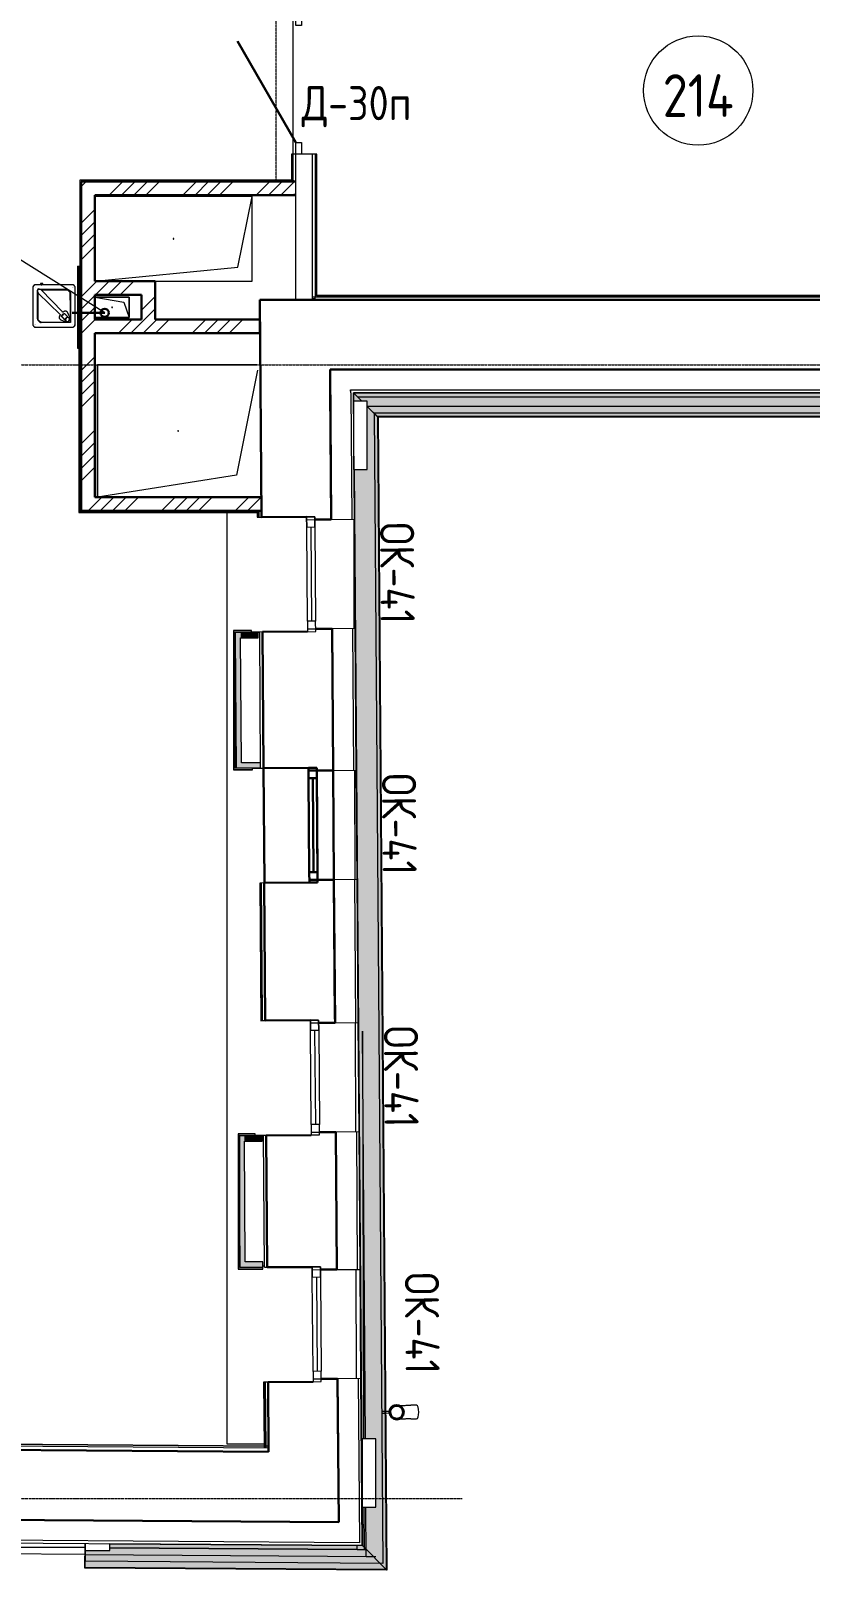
# Model space of a CAD drawing. Header units: millimetres. Extents: x -10178924 to 11692288, y -947381 to 58396.
# Drawn here: x 47053 to 52760, y -177122 to -165853 of the extents above; entities that cross this region are included whole.
import ezdxf
from ezdxf import colors
from ezdxf.entities.mleader import LeaderData, LeaderLine
from ezdxf.math import Vec2, Vec3

# ---------------------------------------------------------------- set-up
doc = ezdxf.new("R2010")
doc.units = ezdxf.units.MM
doc.linetypes.add('ADSK_Линия сетки', pattern=[25, 20, -2.5, 0, -2.5])
for name, color, linetype, lineweight in [('!К1', 32, 'Continuous', 30), ('_ Окна', 7, 'Continuous', 9), ('Аннотация', 7, 'Continuous', 18), ('Выноски ВК', 7, 'Continuous', 0), ('Двери', 7, 'Continuous', 9), ('Марки дверей', 7, 'Continuous', 20), ('Марки окон', 7, 'Continuous', 20), ('Обобщенные модели', 7, 'Continuous', 18), ('Ограждение', 7, 'Continuous', 9), ('Окна', 7, 'Continuous', 9), ('Оси', 253, 'Continuous', 9), ('Перекрытие', 7, 'Continuous', 18), ('Сантехника', 7, 'Continuous', 18), ('Стены внутренние', 7, 'Continuous', 18), ('Стены наружные', 7, 'Continuous', 18), ('Стены несущие', 7, 'Continuous', 30), ('Стены отделка', 7, 'Continuous', 30), ('Стены перегородки', 7, 'Continuous', 30), ('Стены штриховка', 7, 'Continuous', 9), ('ШТРИХОВКА', 252, 'Continuous', 15)]:
    doc.layers.add(name, color=color, linetype=linetype, lineweight=lineweight)
doc.layers.add('Линии', color=7, linetype='Continuous', lineweight=9, true_color=0x00a600)
doc.styles.add('GOST Common', font='GOST_Common.ttf', dxfattribs={"width": 0.9, "height": 350})
doc.styles.add('GOST Common_2', font='GOST_Common.ttf', dxfattribs={"width": 0.9, "height": 250})
doc.styles.add('PDF ISOCPEUR', font='isocpeur.ttf')
pattern_1 = [(45, (0, -123085.82), (-269.4077, 269.4077), []), (45, (89.8, -123085.82), (-269.4077, 269.4077), []), (45, (179.6, -123085.82), (-269.4077, 269.4077), []), (45, (269.4, -123085.82), (-269.4077, 269.4077), [])]

# ---------------------------------------------------------------- blocks, each defined once
blk = doc.blocks.new('АС_Дверь_Однопольная_Алюминиевая - 1030х2200 алюм Д31п-3645205-План 2-го этажа')
at = {"layer": 'Двери'}
for p, q in [((-390, -20), (-303, -20)), ((-390, -60), (-390, -20)), ((-303, -60), (-390, -60)), ((-303, -20), (-303, -60)), ((553, -20), (640, -20)), ((553, -60), (553, -20)), ((640, -60), (553, -60)), ((640, -20), (640, -60))]:
    blk.add_line(p, q, dxfattribs=at)
at = {"layer": 'Двери', "lineweight": 30}
blk.add_line((553, -60), (-188, -488), dxfattribs=at)
blk = doc.blocks.new('GM_Отверстие прямоугольное _в плите_ - Отверстие-7250459-План 2-го этажа')
at = {"layer": 'Обобщенные модели'}
for p, q in [((-428, 323), (590, 485)), ((590, 485), (590, -485)), ((590, -485), (590, 485)), ((-582, -444), (-428, 323)), ((590, -485), (-581, -485)), ((-581, -485), (590, -485))]:
    blk.add_line(p, q, dxfattribs=at)
for start, end in [(360, 180), (180, 360), (60, 165), (300, 360), (195, 270)]:
    blk.add_arc((0, 0), 2.5, start, end, dxfattribs=at)
blk = doc.blocks.new('окна_rehau_однопольное_фрамуга_сверху - 800х2240 _нов_ ОК-41-6199350-План 2-го этажа')
at = {"layer": '_ Окна', "lineweight": 18}
for p, q in [((-420, 75), (-420, 135)), ((-420, 135), (-344, 135)), ((-344, 135), (-344, 75)), ((344, 135), (344, 75)), ((420, 135), (344, 135)), ((420, 75), (420, 135)), ((-344, 75), (-420, 75)), ((344, 75), (420, 75))]:
    blk.add_line(p, q, dxfattribs=at)
at = {"layer": '_ Окна'}
for p, q in [((-400, 75), (-400, 135)), ((400, 75), (400, 135)), ((-344, 105), (344, 105))]:
    blk.add_line(p, q, dxfattribs=at)
at = {"layer": 'Окна'}
for p, q in [((-420, 135), (-420, 75)), ((-344, 135), (-420, 135)), ((-344, 135), (344, 135)), ((420, 135), (344, 135)), ((420, 75), (420, 135)), ((-420, 75), (-344, 75)), ((344, 75), (-344, 75)), ((344, 75), (420, 75))]:
    blk.add_line(p, q, dxfattribs=at)
blk = doc.blocks.new('Водосток - Тип 1 _карниз больше 490мм_-5165756-План 2-го этажа')
at = {"layer": 'Обобщенные модели'}
for p, q in [((75, 306), (75, 264)), ((175, 264), (175, 306)), ((120, 109), (120, 80)), ((120, 76), (120, 74)), ((120, 74), (120, 50)), ((130, 80), (130, 109)), ((130, 74), (130, 76)), ((130, 50), (130, 74))]:
    blk.add_line(p, q, dxfattribs=at)
at = {"layer": 'Обобщенные модели', "flags": 128}
for points in [[(75, 173), (75, 174), (75, 177), (75, 180), (75, 183), (75, 186), (75, 190), (75, 193), (75, 197), (75, 201), (75, 205), (75, 210), (75, 214), (75, 219), (75, 224), (75, 229), (75, 234), (75, 239), (75, 245), (75, 250), (75, 256), (75, 261), (75, 264)], [(175, 264), (175, 258), (175, 252), (175, 247), (175, 242), (175, 236), (175, 231), (175, 226), (175, 221), (175, 216), (175, 212), (175, 207), (175, 203), (175, 199), (175, 195), (175, 191), (175, 188), (175, 184), (175, 181), (175, 178), (175, 175), (175, 173)]]:
    blk.add_lwpolyline(points, dxfattribs=at)
at = {"layer": 'Обобщенные модели'}
for start, end in [(90, 270), (270, 90)]:
    blk.add_arc((125, 160), 52, start, end, dxfattribs=at)
at = {"layer": 'Обобщенные модели', "lineweight": 40}
for start, end in [(90, 270), (270, 90)]:
    blk.add_arc((125, 160), 50, start, end, dxfattribs=at)
at = {"layer": 'Обобщенные модели'}
for start_param, end_param in [(4.712389, 6.283185), (3.141593, 4.712389)]:
    blk.add_ellipse((125, 306), major_axis=(-50, 0), ratio=0.309017, start_param=start_param, end_param=end_param, dxfattribs=at)
blk = doc.blocks.new('Ограждение - Ограждение-4657813-План 2-го этажа')
at = {"layer": 'Ограждение', "true_color": 0x373f43, "transparency": 33554432}
for points in [[(49416, 8028), (49417, 8028), (49416, 8089)], [(55961, 7910), (55780, 8088), (55552, 8088), (55552, 7989), (55052, 7989), (55052, 8088), (49417, 8088), (49478, 8028), (49516, 8028), (49516, 7990), (49596, 7910), (55931, 7910)], [(49661, -529), (49596, 7910), (49592, 7914), (49657, -525), (49661, -529)], [(55931, 7910), (55961, 7910), (55956, 7914), (49592, 7914), (49597, 7910), (55685, 7910)], [(49661, -529), (49480, -349), (47631, -337), (47631, -385), (47451, -384), (47451, -515), (49649, -529)], [(49481, -349), (49480, -348), (47631, -336), (47631, -337), (49480, -349)], [(49661, -529), (49655, -525), (47449, -511), (47449, -515), (49661, -529)]]:
    blk.add_hatch(color=149, dxfattribs=at).paths.add_polyline_path(points)
h = blk.add_hatch(color=149, dxfattribs=at)
h.paths.add_polyline_path([(49661, -529), (49596, 7910), (49516, 7990), (49516, 7528), (49421, 7528), (49481, -349), (49649, -518)])
h.paths.add_polyline_path([(49480, -68), (49481, 432), (49580, 432), (49580, -68), (49481, -68)])
h.paths.add_polyline_path([(49417, 8028), (49478, 8028), (49417, 8088)])
at = {"layer": 'Ограждение'}
for p, q in [((49416, 8028), (49416, 8089)), ((49417, 8088), (49416, 8089)), ((49417, 8088), (49478, 8028)), ((49478, 8028), (49417, 8088)), ((49417, 8088), (49417, 8028)), ((49417, 8088), (49417, 8028)), ((55052, 8088), (49417, 8088)), ((55052, 8088), (49417, 8088)), ((49516, 7990), (49595, 7911)), ((49596, 7910), (49516, 7990)), ((49595, 7911), (49591, 7915)), ((49591, 7915), (49655, -524)), ((49591, 7915), (49592, 7914)), ((55956, 7915), (49591, 7915)), ((49592, 7914), (49595, 7911)), ((49595, 7911), (49592, 7914)), ((49592, 7914), (49657, -525)), ((49592, 7914), (49595, 7911)), ((55957, 7914), (49592, 7914)), ((49595, 7911), (49593, 7913)), ((49593, 7913), (49657, -526)), ((49593, 7913), (49593, 7913)), ((49593, 7913), (49657, -525)), ((49593, 7913), (49595, 7911)), ((55958, 7913), (49593, 7913)), ((55957, 7913), (49593, 7913)), ((49595, 7911), (49659, -528)), ((49595, 7911), (49659, -528)), ((49595, 7911), (49595, 7911)), ((49595, 7911), (49659, -528)), ((49596, 7910), (49595, 7911)), ((49595, 7911), (49596, 7910)), ((55960, 7911), (49595, 7911)), ((55960, 7911), (49595, 7911)), ((55960, 7911), (49595, 7911)), ((49596, 7911), (49660, -528)), ((49596, 7911), (49597, 7910)), ((55960, 7911), (49596, 7911)), ((49596, 7910), (49661, -529)), ((55961, 7910), (49596, 7910)), ((49597, 7910), (49661, -529)), ((55961, 7910), (49597, 7910)), ((49423, 7163), (49420, 7528)), ((49421, 7528), (49481, -349)), ((49421, 7528), (49481, -349)), ((49429, 6364), (49423, 7163)), ((49423, 7163), (49429, 6364)), ((49436, 5327), (49429, 6364)), ((49443, 4527), (49436, 5327)), ((49436, 5327), (49443, 4527)), ((49451, 3479), (49443, 4527)), ((49457, 2679), (49451, 3479)), ((49451, 3479), (49457, 2679)), ((49464, 1673), (49457, 2679)), ((49470, 873), (49464, 1673)), ((49464, 1673), (49470, 873)), ((49480, -348), (49470, 873)), ((47450, -336), (47449, -513)), ((47449, -515), (47450, -336)), ((47450, -336), (47450, -335)), ((47631, -336), (49480, -348)), ((49480, -348), (47631, -336)), ((49481, -349), (47631, -337)), ((49481, -349), (47631, -337)), ((49481, -349), (49480, -348)), ((49481, -349), (49659, -528)), ((49661, -529), (49481, -349)), ((47449, -513), (47449, -510)), ((47449, -510), (47449, -511)), ((49655, -524), (47449, -510)), ((47449, -511), (47449, -513)), ((47449, -513), (47449, -511)), ((47449, -511), (47449, -511)), ((47449, -511), (47449, -513)), ((47449, -513), (47449, -511)), ((47449, -511), (47449, -513)), ((49657, -526), (47449, -511)), ((49657, -525), (47449, -511)), ((49657, -525), (47449, -511)), ((47449, -514), (47449, -513)), ((47449, -515), (47449, -513)), ((47449, -513), (47449, -515)), ((49659, -528), (47449, -513)), ((49659, -528), (47449, -513)), ((47449, -514), (47449, -515)), ((49659, -528), (47449, -514)), ((49660, -528), (47449, -514)), ((49661, -529), (47449, -515)), ((49661, -529), (47449, -515)), ((49659, -528), (49655, -524)), ((49655, -524), (49657, -525)), ((49657, -525), (49659, -528)), ((49657, -526), (49657, -525)), ((49659, -528), (49657, -525)), ((49657, -525), (49659, -528)), ((49659, -528), (49657, -526)), ((49657, -526), (49659, -528)), ((49659, -528), (49659, -528)), ((49661, -529), (49659, -528)), ((49659, -528), (49661, -529)), ((49660, -528), (49661, -529))]:
    blk.add_line(p, q, dxfattribs=at)
blk = doc.blocks.new('Reece_Tap_Wolfen_Drinking-Fountain - 10 L_Stainless Steel-7189108-План 2-го этажа')
at = {"layer": 'Сантехника'}
for p, q in [((-155, 134), (-155, -134)), ((-136, 137), (-135, 137)), ((134, 155), (-134, 155)), ((-122, -94), (-122, 116)), ((-120, 116), (-120, 108)), ((-113, 124), (91, 124)), ((-113, 124), (-112, 123)), ((-112, 123), (-113, 124)), ((-110, 123), (-113, 123)), ((-94, 118), (-107, 122)), ((-100, 155), (-102, 155)), ((-100, 155), (-99, 155)), ((-93, 155), (-96, 155)), ((-94, 118), (91, 119)), ((62, -44), (-94, 118)), ((-93, 155), (-88, 155)), ((-93, 155), (-88, 155)), ((-85, 155), (-88, 155)), ((-82, 155), (-81, 155)), ((-80, 155), (-81, 155)), ((98, 117), (115, 101)), ((101, 120), (118, 104)), ((137, 135), (137, 136)), ((138, 137), (139, 137)), ((140, 136), (140, 135)), ((155, -134), (155, 134)), ((-120, 105), (-115, 93)), ((-117, -94), (-115, 93)), ((-115, 93), (44, -62)), ((117, 94), (120, -120)), ((122, 94), (122, -122)), ((-104, -118), (-118, -104)), ((-101, -115), (-115, -101)), ((50, -101), (83, -116)), ((54, -76), (57, -79)), ((58, -79), (55, -77)), ((75, -96), (67, -88)), ((76, -97), (75, -96)), ((79, -57), (76, -54)), ((85, -107), (76, -97)), ((77, -55), (79, -58)), ((86, -110), (81, -95)), ((82, -94), (93, -82)), ((82, -96), (87, -111)), ((94, -83), (83, -95)), ((86, -111), (87, -112)), ((87, -66), (90, -69)), ((87, -112), (103, -116)), ((88, -67), (96, -75)), ((94, -82), (110, -85)), ((111, -86), (95, -83)), ((96, -75), (97, -76)), ((97, -76), (106, -85)), ((116, -83), (101, -50)), ((104, -115), (116, -103)), ((111, -86), (110, -85)), ((116, -102), (112, -87)), ((-140, -135), (-140, -136)), ((-138, -137), (-139, -137)), ((-137, -135), (-137, -136)), ((-134, -155), (134, -155)), ((120, -120), (-94, -118)), ((122, -122), (-94, -122)), ((120, -120), (122, -122)), ((136, -137), (135, -137))]:
    blk.add_line(p, q, dxfattribs=at)
at = {"layer": 'Сантехника', "lineweight": 9}
for p, q in [((-100, 165), (-100, 164)), ((-91, 165), (-100, 165)), ((-100, 164), (-100, 164)), ((-100, 164), (-100, 163)), ((-91, 164), (-100, 164)), ((-91, 164), (-100, 164)), ((-100, 163), (-100, 163)), ((-100, 163), (-100, 162)), ((-91, 163), (-100, 163)), ((-91, 163), (-100, 163)), ((-100, 162), (-100, 161)), ((-91, 162), (-100, 162)), ((-100, 161), (-100, 161)), ((-100, 161), (-100, 160)), ((-91, 161), (-100, 161)), ((-91, 161), (-100, 161)), ((-100, 160), (-100, 160)), ((-100, 160), (-100, 159)), ((-91, 160), (-100, 160)), ((-91, 160), (-100, 160)), ((-100, 159), (-100, 158)), ((-91, 159), (-100, 159)), ((-100, 158), (-100, 158)), ((-100, 158), (-100, 157)), ((-91, 158), (-100, 158)), ((-91, 158), (-100, 158)), ((-100, 157), (-100, 157)), ((-100, 157), (-100, 156)), ((-91, 157), (-100, 157)), ((-91, 157), (-100, 157)), ((-100, 156), (-100, 155)), ((-91, 156), (-100, 156)), ((-100, 155), (-100, 155)), ((-91, 155), (-100, 155)), ((-98, 165), (-91, 165)), ((-91, 165), (-83, 165)), ((-81, 165), (-91, 165)), ((-81, 164), (-91, 164)), ((-81, 164), (-91, 164)), ((-81, 163), (-91, 163)), ((-81, 163), (-91, 163)), ((-81, 162), (-91, 162)), ((-81, 161), (-91, 161)), ((-81, 161), (-91, 161)), ((-81, 160), (-91, 160)), ((-81, 160), (-91, 160)), ((-81, 159), (-91, 159)), ((-81, 158), (-91, 158)), ((-81, 158), (-91, 158)), ((-81, 157), (-91, 157)), ((-81, 157), (-91, 157)), ((-81, 156), (-91, 156)), ((-81, 155), (-91, 155)), ((-81, 164), (-81, 165)), ((-81, 164), (-81, 164)), ((-81, 163), (-81, 164)), ((-81, 163), (-81, 163)), ((-81, 162), (-81, 163)), ((-81, 161), (-81, 162)), ((-81, 161), (-81, 161)), ((-81, 160), (-81, 161)), ((-81, 160), (-81, 160)), ((-81, 159), (-81, 160)), ((-81, 158), (-81, 159)), ((-81, 158), (-81, 158)), ((-81, 157), (-81, 158)), ((-81, 157), (-81, 157)), ((-81, 156), (-81, 157)), ((-81, 155), (-81, 156)), ((-81, 155), (-81, 155))]:
    blk.add_line(p, q, dxfattribs=at)
at = {"layer": 'Сантехника', "flags": 128}
for points in [[(-134, 155), (-135, 155), (-136, 155), (-137, 155), (-137, 155), (-138, 155), (-139, 154), (-140, 154), (-141, 154), (-141, 154), (-142, 153), (-143, 153), (-144, 153), (-144, 152), (-145, 152), (-146, 151), (-147, 151), (-147, 150), (-148, 150), (-148, 149), (-149, 149), (-150, 148), (-150, 147), (-151, 147), (-151, 146), (-152, 145), (-152, 145), (-153, 144), (-153, 143), (-153, 142), (-154, 142), (-154, 141), (-154, 140), (-154, 139), (-155, 138), (-155, 138), (-155, 137), (-155, 136), (-155, 135), (-155, 134), (-155, 134)], [(-107, 122), (-107, 123), (-107, 123), (-108, 123), (-109, 123), (-109, 123), (-110, 123)], [(155, 134), (155, 135), (155, 136), (155, 137), (155, 137), (155, 138), (154, 139), (154, 140), (154, 141), (154, 141), (153, 142), (153, 143), (153, 144), (152, 144), (152, 145), (151, 146), (151, 147), (150, 147), (150, 148), (149, 148), (149, 149), (148, 150), (147, 150), (147, 151), (146, 151), (145, 152), (145, 152), (144, 153), (143, 153), (142, 153), (142, 154), (141, 154), (140, 154), (139, 154), (138, 155), (138, 155), (137, 155), (136, 155), (135, 155), (134, 155), (134, 155)], [(-120, 108), (-120, 107), (-120, 107), (-120, 106), (-120, 106), (-120, 105), (-120, 105)], [(54, -74), (58, -68), (63, -63), (68, -58), (74, -54)], [(55, -77), (54, -76), (54, -76), (54, -75), (54, -75), (54, -74)], [(74, -54), (75, -54), (75, -54), (76, -54), (76, -54), (77, -55)], [(-155, -134), (-155, -135), (-155, -136), (-155, -137), (-155, -137), (-155, -138), (-154, -139), (-154, -140), (-154, -141), (-154, -141), (-153, -142), (-153, -143), (-153, -144), (-152, -144), (-152, -145), (-151, -146), (-151, -147), (-150, -147), (-150, -148), (-149, -148), (-149, -149), (-148, -150), (-147, -150), (-147, -151), (-146, -151), (-145, -152), (-145, -152), (-144, -153), (-143, -153), (-142, -153), (-142, -154), (-141, -154), (-140, -154), (-139, -154), (-138, -155), (-138, -155), (-137, -155), (-136, -155), (-135, -155), (-134, -155), (-134, -155)], [(134, -155), (135, -155), (136, -155), (137, -155), (137, -155), (138, -155), (139, -154), (140, -154), (141, -154), (141, -154), (142, -153), (143, -153), (144, -153), (144, -152), (145, -152), (146, -151), (147, -151), (147, -150), (148, -150), (148, -149), (149, -149), (150, -148), (150, -147), (151, -147), (151, -146), (152, -145), (152, -145), (153, -144), (153, -143), (153, -142), (154, -142), (154, -141), (154, -140), (154, -139), (155, -138), (155, -138), (155, -137), (155, -136), (155, -135), (155, -134), (155, -134)]]:
    blk.add_lwpolyline(points, dxfattribs=at)
at = {"layer": 'Сантехника'}
for centre, radius, start, end in [((-134, 134), 21, 140.284, 180), ((-134, 134), 21, 113.6771, 135.815), ((-137, 139), 13, 122.0346, 132.0601), ((-134, 134), 21, 102.5039, 111.3737), ((-134, 134), 21, 90, 97.6172), ((-113, 116), 8.25, 90, 180), ((-113, 116), 7.05, 90, 180), ((91, 110), 14, 45, 90), ((134, 134), 21, 50.284, 90), ((134, 134), 21, 23.6771, 45.815), ((134, 134), 21, 12.5039, 21.3737), ((134, 134), 21, 360, 7.6172), ((108, 94), 14, 0, 45), ((-108, -94), 14, 180, 225), ((-134, -134), 21, 180, 187.1754), ((-134, -134), 21, 192.5039, 201.3737), ((-134, -134), 21, 203.6771, 225.815), ((-134, -134), 21, 230.284, 270), ((-94, -108), 14, 225, 270), ((134, -134), 21, 270, 277.6172), ((134, -134), 21, 282.5039, 291.3737), ((134, -134), 21, 293.6771, 315.815), ((137, -140), 13, 302.0346, 312.0601), ((134, -134), 21, 320.284, 360)]:
    blk.add_arc(centre, radius, start, end, dxfattribs=at)
for centre, major_axis, ratio, start_param, end_param in [((81, -81), (22.7, 22.7), 0.669131, 1.125389, 2.016204), ((60, -77), (2.12, 2.12), 0.669131, 2.016204, 3.199065), ((-164, -319), (231, 231), 0.669131, 0, 0.057472), ((77, -60), (2.12, 2.12), 0.669131, 6.225713, 7.408574), ((319, 164), (231, 231), 0.669131, 3.08412, 3.141593), ((82, -95), (0.707, 0.707), 0.951057, 1.595877, 2.643074), ((83, -96), (0.707, 0.707), 0.951057, 1.595877, 2.643074), ((99, -99), (10.9, 10.9), 0.951057, 1.570796, 4.712389), ((88, -111), (0.691, 0.691), 0.951057, 2.643074, 3.690272), ((99, -99), (10.9, 10.9), 0.951057, 4.712389, 7.853982), ((94, -83), (0.707, 0.707), 0.951057, 0.548679, 1.595877), ((95, -84), (0.707, 0.707), 0.951057, 0.548679, 1.595877), ((111, -87), (0.707, 0.707), 0.951057, 5.784667, 6.831864), ((115, -103), (0.707, 0.707), 0.951057, 4.737469, 5.784667), ((103, -115), (0.707, 0.707), 0.951057, 3.690272, 4.737469)]:
    blk.add_ellipse(centre, major_axis=major_axis, ratio=ratio, start_param=start_param, end_param=end_param, dxfattribs=at)
for points in [[(91, 119), (92, 119), (94, 119), (96, 118), (97, 117), (98, 117)], [(115, 101), (115, 100), (116, 99), (117, 96), (117, 95), (117, 94)], [(-115, -101), (-115, -100), (-116, -99), (-117, -96), (-117, -95), (-117, -94)], [(44, -68), (43, -70), (41, -72), (39, -77), (38, -81), (38, -86), (40, -91), (42, -95), (46, -98), (48, -100), (50, -101)], [(71, -42), (70, -42), (69, -43), (69, -44)], [(101, -50), (100, -48), (98, -46), (95, -42), (91, -40), (86, -38), (81, -38), (77, -39), (74, -40), (72, -41)], [(-94, -118), (-95, -118), (-96, -118), (-99, -117), (-100, -115), (-101, -115)]]:
    blk.add_open_spline(points, degree=3, dxfattribs=at)
for points, knots in [([(44, -62), (44, -62), (45, -63), (45, -65), (45, -67), (45, -68), (44, -68)], [-1, -1, -1, -1, -0.666667, -0.5, -0.333333, 0, 0, 0, 0]), ([(69, -44), (68, -44), (67, -45), (65, -45), (64, -45), (63, -44), (62, -44)], [-1, -1, -1, -1, -0.666667, -0.5, -0.333333, 0, 0, 0, 0]), ([(105, -115), (105, -115), (109, -113), (113, -109), (115, -104), (115, -104)], [-0.6261625, -0.6261625, -0.6261625, -0.6261625, -0.6, -0.4, -0.3568135, -0.3568135, -0.3568135, -0.3568135]), ([(116, -102), (116, -102), (117, -99), (118, -95), (118, -89), (116, -85), (116, -83)], [-0.3326134, -0.3326134, -0.3326134, -0.3326134, -0.3, -0.2, -0.1, 0, 0, 0, 0]), ([(83, -116), (85, -116), (89, -118), (96, -118), (100, -117), (103, -116)], [-1, -1, -1, -1, -0.9, -0.8, -0.6559474, -0.6559474, -0.6559474, -0.6559474])]:
    blk.add_open_spline(points, degree=3, knots=knots, dxfattribs=at)
blk = doc.blocks.new('GM_Отверстие прямоугольное _в плите_ - Отверстие-V48-План 2-го этажа')
at = {"layer": 'Обобщенные модели'}
for p, q in [((-75, -125), (-75, 125)), ((-75, 125), (75, 125)), ((75, 125), (-75, 125)), ((-75, 125), (-75, -125)), ((-37.5, 87.5), (75, 125)), ((75, 125), (75, -125)), ((75, -125), (75, 125)), ((-75, -125), (-37.5, 87.5))]:
    blk.add_line(p, q, dxfattribs=at)
for start, end in [(360, 180), (180, 360), (60, 165), (300, 360), (195, 270)]:
    blk.add_arc((0, 0), 2.5, start, end, dxfattribs=at)
blk = doc.blocks.new('GM_Отверстие прямоугольное _в плите_ - Отверстие-7241419-План 2-го этажа')
at = {"layer": 'Обобщенные модели'}
for p, q in [((-310, 575), (-207, -472)), ((310, -575), (310, 575)), ((310, -575), (310, 575)), ((-310, 135), (-310, -575)), ((-310, 135), (-310, -575)), ((-207, -472), (310, -575)), ((-310, -575), (310, -575)), ((-310, -575), (310, -575))]:
    blk.add_line(p, q, dxfattribs=at)
for start, end in [(0, 180), (180, 360), (0, 105), (240, 0), (195, 210)]:
    blk.add_arc((0, 0), 2.5, start, end, dxfattribs=at)
blk = doc.blocks.new('окна_rehau_однопольное_фрамуга_сверху - 800х2240 _нов_ ОК-41-V53-План 2-го этажа')
at = {"layer": 'Линии', "color": 7, "lineweight": 30}
for p, q in [((-400, 255), (400, 255)), ((400, 255), (-400, 255)), ((-420, 75), (-420, 135)), ((-420, 135), (-344, 135)), ((-420, 135), (-420, 75)), ((-344, 135), (-420, 135)), ((-420, 135), (-420, -255)), ((420, 135), (-420, 135)), ((-400, 75), (-400, 135)), ((400, 135), (-400, 135)), ((-344, 135), (-344, 75)), ((-344, 75), (-344, 135)), ((-344, 75), (-344, 135)), ((-344, 135), (344, 135)), ((344, 135), (344, 75)), ((420, 135), (344, 135)), ((420, 135), (344, 135)), ((344, 135), (344, 75)), ((344, 135), (344, 75)), ((400, 75), (400, 135)), ((420, 75), (420, 135)), ((420, 75), (420, 135)), ((420, 135), (420, -255)), ((-344, 75), (-420, 75)), ((-420, 75), (-344, 75)), ((-344, 105), (344, 105)), ((344, 75), (-344, 75)), ((344, 75), (420, 75)), ((344, 75), (420, 75)), ((-420, -255), (420, -255)), ((420, -255), (-420, -255))]:
    blk.add_line(p, q, dxfattribs=at)
blk = doc.blocks.new('2 этаж')
at = {"lineweight": 9}
h = blk.add_hatch(dxfattribs=at)
h.set_pattern_fill('ANSI34', color=256, scale=20)
h.set_pattern_definition(pattern_1)
h.paths.add_polyline_path([(47423, -113551), (48985, -113551), (48985, -113451), (47423, -113451)])
h = blk.add_hatch(dxfattribs=at)
h.set_pattern_fill('ANSI34', color=256, scale=20)
h.set_pattern_definition(pattern_1)
h.paths.add_polyline_path([(47523, -115761), (47523, -113551), (47423, -113551), (47423, -115761)])
h = blk.add_hatch(dxfattribs=at)
h.set_pattern_fill('ANSI34', color=256, scale=20)
h.set_pattern_definition(pattern_1)
h.paths.add_polyline_path([(47817, -114279), (47863, -114279), (47863, -114179), (47523, -114179), (47523, -114279), (47555, -114279)])
h = blk.add_hatch(dxfattribs=at)
h.set_pattern_fill('ANSI34', color=256, scale=20)
h.set_pattern_definition(pattern_1)
h.paths.add_polyline_path([(47963, -114459), (47963, -114179), (47863, -114179), (47863, -114459)])
h = blk.add_hatch(dxfattribs=at)
h.set_pattern_fill('ANSI34', color=256, scale=20)
h.set_pattern_definition(pattern_1)
h.paths.add_polyline_path([(47523, -114559), (48731, -114559), (48731, -114459), (47523, -114459), (47523, -114498)])
h = blk.add_hatch(dxfattribs=at)
h.set_pattern_fill('ANSI34', color=256, scale=20)
h.set_pattern_definition(pattern_1)
h.paths.add_polyline_path([(48341, -115861), (48742, -115861), (48741, -115761), (47423, -115761), (47423, -115861)])
at = {"layer": 'Стены внутренние', "lineweight": 9}
h = blk.add_hatch(dxfattribs=at)
h.set_pattern_fill('FP_6', color=256, style=0, pattern_type=2)
h.set_pattern_definition([(0, (0, -123085.82), (406.4, 101.6), [33.528, -271.272, 33.528, -271.272, -1625.6]), (0, (0, -123085.82), (406.4, 101.6), [-609.6, 33.528, -576.072, 33.528, -271.272, -711.2]), (0, (0, -123085.82), (406.4, 101.6), [-1524, 33.528, -169.672, 33.528, -474.472]), (120, (152.4, -123035.02), (-291.18818, 301.15272), [33.528, -271.272, 33.528, -271.272, -1625.6]), (120, (152.4, -123035.02), (-291.18818, 301.15272), [-609.6, 33.528, -576.072, 33.528, -271.272, -711.2]), (120, (152.4, -123035.02), (-291.18818, 301.15272), [-1524, 33.528, -169.672, 33.528, -474.472]), (240, (203.2, -122831.82), (-115.21182, -402.75272), [33.528, -271.272, 33.528, -271.272, -1625.6]), (240, (203.2, -122831.82), (-115.21182, -402.75272), [-609.6, 33.528, -576.072, 33.528, -271.272, -711.2]), (240, (203.2, -122831.82), (-115.21182, -402.75272), [-1524, 33.528, -169.672, 33.528, -474.472])])
h.paths.add_polyline_path([(47408, -115861), (47423, -115861), (47423, -114669), (47408, -114669), (47408, -114899)])
at = {"layer": 'Стены внутренние'}
for points in [[(48556, -117704), (48596, -117704), (48589, -116749), (48549, -116749), (48553, -117305)], [(48589, -116789), (48719, -116789), (48719, -116749), (48589, -116749)], [(48736, -117744), (48736, -117704), (48556, -117704), (48556, -117744)], [(48584, -121359), (48624, -121359), (48617, -120434), (48577, -120434), (48583, -121314)], [(48747, -120474), (48747, -120434), (48617, -120434), (48617, -120474)], [(48584, -121399), (48752, -121399), (48752, -121359), (48584, -121359)]]:
    blk.add_hatch(color=256, dxfattribs=at).paths.add_polyline_path(points)
at = {"layer": 'Линии', "color": 7}
blk.add_circle((51940, -112784), 400, dxfattribs=at)
at = {"layer": 'Оси', "color": 252, "linetype": 'ADSK_Линия сетки'}
for p, q in [((48850, -113451), (48850, -80094)), ((-10115, -114791), (56005, -114791)), ((-10115, -123091), (50212, -123091))]:
    blk.add_line(p, q, dxfattribs=at)
at = {"layer": 'Перекрытие'}
for p, q in [((48975, -113251), (48975, -112221)), ((48488, -115873), (48488, -122691)), ((48669, -116746), (49079, -116743)), ((48743, -118584), (49093, -118581)), ((49100, -119591), (48740, -119594)), ((48764, -121390), (48752, -121390)), ((48770, -122238), (49120, -122235)), ((48488, -122691), (48762, -122691))]:
    blk.add_line(p, q, dxfattribs=at)
at = {"layer": 'Стены внутренние'}
blk.add_line((48729, -116748), (48729, -116746), dxfattribs=at)
at = {"layer": 'Стены наружные'}
for p, q in [((49417, -115058), (49417, -114998)), ((49446, -115027), (49516, -115026)), ((49467, -115026), (55052, -115026)), ((49516, -115026), (49516, -115026)), ((55052, -115096), (49516, -115096)), ((49567, -115146), (49631, -123565)), ((55931, -115146), (49567, -115146)), ((49422, -116722), (49420, -115922)), ((49428, -118559), (49425, -117759)), ((49433, -120407), (49431, -119607)), ((49481, -119669), (49490, -122654)), ((49504, -122654), (49481, -119669)), ((49439, -122213), (49436, -121413)), ((49492, -123154), (49493, -123466)), ((49510, -123514), (49507, -123154)), ((47450, -123500), (43370, -123471)), ((47450, -123450), (43371, -123421)), ((43371, -123421), (47450, -123450)), ((47451, -123422), (47450, -123450)), ((47450, -123450), (47450, -123500)), ((47450, -123500), (49580, -123515)), ((47450, -123500), (47450, -123550)), ((49443, -123464), (47631, -123451)), ((47631, -123451), (49443, -123464)), ((49443, -123466), (49442, -123435)), ((49493, -123466), (49443, -123466)), ((49493, -123464), (49510, -123464)), ((49631, -123565), (47450, -123550)), ((49510, -123514), (49580, -123515))]:
    blk.add_line(p, q, dxfattribs=at)
at = {"layer": 'Стены несущие'}
for p, q in [((47423, -113451), (47423, -115861)), ((48995, -113451), (47423, -113451)), ((47523, -114179), (47523, -113551)), ((47523, -113551), (48995, -113551)), ((47963, -114179), (47523, -114179)), ((47963, -114459), (47963, -114179)), ((47523, -114459), (47523, -114279)), ((47523, -114279), (47863, -114279)), ((47863, -114279), (47863, -114459)), ((55095, -114316), (48730, -114316)), ((48742, -115907), (48730, -114316)), ((47863, -114459), (47523, -114459)), ((48731, -114459), (47963, -114459)), ((48731, -114559), (48731, -114459)), ((47523, -114559), (48731, -114559)), ((47523, -115761), (47523, -114559)), ((49253, -115924), (49244, -114826)), ((49244, -114826), (55609, -114826)), ((49245, -114976), (49253, -115924)), ((48741, -115761), (47523, -115761)), ((47423, -115861), (48742, -115861)), ((48742, -115907), (49072, -115905)), ((49133, -115925), (49253, -115924)), ((49259, -116724), (49139, -116725)), ((49266, -117761), (49259, -116724)), ((49259, -116726), (49266, -117761)), ((49079, -116745), (48749, -116747)), ((48756, -117744), (48749, -116747)), ((48756, -117744), (49086, -117742)), ((49146, -117761), (49266, -117761)), ((49093, -118582), (48763, -118584)), ((48770, -119592), (48763, -118584)), ((49273, -118561), (49153, -118561)), ((49281, -119609), (49273, -118561)), ((49273, -118561), (49280, -119581)), ((48770, -119592), (49100, -119590)), ((49161, -119609), (49281, -119609)), ((49107, -120430), (48777, -120432)), ((48777, -120432), (48784, -121398)), ((49287, -120408), (49167, -120409)), ((49294, -121414), (49287, -120408)), ((49287, -120408), (49294, -121414)), ((48784, -121398), (49114, -121396)), ((49174, -121415), (49294, -121414)), ((49120, -122236), (48790, -122238)), ((48790, -122238), (48794, -122749)), ((49300, -122214), (49180, -122215)), ((49308, -123263), (49300, -122214)), ((49300, -122215), (49304, -122753)), ((48794, -122749), (42005, -122702)), ((41499, -123208), (49308, -123263))]:
    blk.add_line(p, q, dxfattribs=at)
at = {"layer": 'Стены отделка', "lineweight": 9}
for p, q in [((48995, -113251), (48963, -113251)), ((48963, -113251), (48963, -113439)), ((48975, -113356), (48975, -113251)), ((49147, -113251), (49115, -113251)), ((49135, -113251), (49135, -113356)), ((49147, -114284), (49147, -113251)), ((48963, -113439), (47411, -113439)), ((47411, -113439), (47411, -114069)), ((48975, -113441), (48975, -113451)), ((47395, -114069), (47395, -114669)), ((47395, -114069), (47423, -114069)), ((55065, -114296), (49115, -114296)), ((49115, -114306), (49135, -114306)), ((49135, -114306), (49135, -114296)), ((54843, -114284), (49147, -114284)), ((47395, -114669), (47406, -114669)), ((47406, -114669), (47406, -115873)), ((49244, -114826), (49244, -114826)), ((49244, -114826), (49245, -114976)), ((49395, -114976), (49395, -114996)), ((49395, -114976), (55760, -114976)), ((49396, -114996), (49395, -114976)), ((49416, -114996), (55780, -114996)), ((49423, -115922), (49416, -114996)), ((49516, -115058), (49416, -115058)), ((49416, -115058), (49416, -115558)), ((49516, -115558), (49516, -115058)), ((49416, -115558), (49516, -115558)), ((47406, -115873), (48710, -115873)), ((48710, -115873), (48710, -115908)), ((48710, -115908), (48742, -115907)), ((49253, -115924), (49423, -115922)), ((48537, -116739), (48537, -117754)), ((48669, -116737), (48539, -116737)), ((48669, -116748), (48669, -116737)), ((49429, -116722), (49259, -116724)), ((49259, -116724), (49259, -116726)), ((49436, -117759), (49429, -116722)), ((48549, -116749), (48729, -116749)), ((48549, -116779), (48556, -117744)), ((48549, -117744), (48549, -116779)), ((48596, -117704), (48589, -116789)), ((48589, -116789), (48719, -116789)), ((48749, -116747), (48669, -116748)), ((48719, -116789), (48719, -116749)), ((48729, -116749), (48729, -116748)), ((48736, -117745), (48729, -116749)), ((48736, -117744), (48549, -117744)), ((48736, -117704), (48596, -117704)), ((48676, -117745), (48756, -117744)), ((48676, -117756), (48676, -117745)), ((48736, -117744), (48736, -117704)), ((48539, -117756), (48676, -117756)), ((49266, -117761), (49436, -117759)), ((48763, -118584), (48731, -118585)), ((48731, -118585), (48738, -119593)), ((49443, -118559), (49273, -118561)), ((49451, -119607), (49443, -118559)), ((48738, -119593), (48770, -119592)), ((48750, -119593), (48750, -119565)), ((49280, -119581), (49281, -119609)), ((49281, -119609), (49451, -119607)), ((48572, -120424), (48572, -121409)), ((48697, -120422), (48574, -120422)), ((48577, -120434), (48584, -121399)), ((48577, -120434), (48757, -120434)), ((48584, -121399), (48584, -120434)), ((48697, -120433), (48697, -120422)), ((48777, -120432), (48697, -120433)), ((48747, -120474), (48747, -120434)), ((48764, -121398), (48757, -120433)), ((49457, -120407), (49287, -120408)), ((49464, -121413), (49457, -120407)), ((48624, -121359), (48617, -120474)), ((48617, -120474), (48747, -120474)), ((48752, -121359), (48624, -121359)), ((48752, -121399), (48752, -121359)), ((48574, -121411), (48752, -121411)), ((48752, -121399), (48584, -121399)), ((48752, -121411), (48752, -121399)), ((48764, -121398), (48784, -121398)), ((49294, -121414), (49464, -121413)), ((48790, -122238), (48758, -122239)), ((48758, -122239), (48762, -122719)), ((48770, -122238), (48770, -122239)), ((49470, -122213), (49300, -122214)), ((49300, -122214), (49300, -122215)), ((49480, -123434), (49470, -122213)), ((44165, -122687), (48795, -122719)), ((48794, -122707), (46668, -122692)), ((49580, -122654), (49480, -122654)), ((49480, -122654), (49480, -123154)), ((49580, -123154), (49580, -122654)), ((48794, -122749), (48795, -122719)), ((49304, -122753), (49308, -123263)), ((49480, -123154), (49580, -123154)), ((41330, -123377), (49480, -123434)), ((49459, -123414), (41350, -123357)), ((47451, -123420), (47451, -123470)), ((47451, -123470), (47631, -123471)), ((47631, -123471), (47631, -123421))]:
    blk.add_line(p, q, dxfattribs=at)
at = {"layer": 'Стены перегородки', "lineweight": 18}
for p, q in [((48995, -114316), (48995, -113251)), ((49115, -113251), (49035, -113251)), ((49115, -114316), (49115, -113251))]:
    blk.add_line(p, q, dxfattribs=at)
at = {"layer": 'Стены штриховка'}
for p, q in [((48965, -113251), (48965, -113441)), ((48975, -113441), (48975, -113356)), ((49135, -113356), (49135, -114296)), ((49145, -114286), (49145, -113251)), ((48965, -113441), (47413, -113441)), ((47413, -113441), (47413, -114669)), ((47404, -114069), (47404, -114669)), ((54845, -114286), (49145, -114286)), ((47423, -114669), (47406, -114669)), ((47408, -114669), (47408, -115873)), ((49396, -114996), (49403, -115922)), ((47408, -115861), (47423, -115861)), ((47408, -115871), (48712, -115871)), ((48712, -115871), (48712, -115908)), ((48722, -115861), (48722, -115908)), ((48539, -116737), (48537, -116737)), ((48537, -116737), (48537, -116739)), ((48669, -116739), (48537, -116739)), ((48539, -116737), (48539, -117756)), ((49409, -116722), (49416, -117759)), ((48549, -116749), (48549, -116749)), ((48549, -116749), (48549, -116779)), ((48537, -117754), (48676, -117754)), ((48537, -117754), (48537, -117756)), ((48537, -117756), (48539, -117756)), ((48733, -118585), (48740, -119593)), ((48750, -119565), (48743, -118585)), ((49423, -118559), (49431, -119607)), ((48574, -120422), (48572, -120422)), ((48572, -120422), (48572, -120424)), ((48697, -120424), (48572, -120424)), ((48574, -120422), (48574, -121411)), ((49437, -120407), (49444, -121413)), ((48572, -121409), (48752, -121409)), ((48572, -121409), (48572, -121411)), ((48572, -121411), (48574, -121411)), ((48760, -122239), (48764, -122719)), ((48770, -122239), (48774, -122719)), ((49450, -122213), (49459, -123414)), ((48794, -122709), (46668, -122694))]:
    blk.add_line(p, q, dxfattribs=at)
at = {"layer": 'Двери', "rotation": 270}
blk.add_blockref('АС_Дверь_Однопольная_Алюминиевая - 1030х2200 алюм Д31п-3645205-План 2-го этажа', (49055, -112611), dxfattribs=at)
at = {"layer": 'Линии', "color": 7, "lineweight": 30, "rotation": 270.4348437794068}
blk.add_blockref('окна_rehau_однопольное_фрамуга_сверху - 800х2240 _нов_ ОК-41-V53-План 2-го этажа', (49015, -118162), dxfattribs=at)
at = {"layer": 'Обобщенные модели'}
for name, p, rotation in [('GM_Отверстие прямоугольное _в плите_ - Отверстие-7241419-План 2-го этажа', (48098, -113869), 90), ('GM_Отверстие прямоугольное _в плите_ - Отверстие-V48-План 2-го этажа', (47648, -114371), 270), ('GM_Отверстие прямоугольное _в плите_ - Отверстие-7250459-План 2-го этажа', (48132, -115276), 180), ('Водосток - Тип 1 _карниз больше 490мм_-5165756-План 2-го этажа', (49571, -122335), 270.4348437794068)]:
    blk.add_blockref(name, p, dxfattribs=dict(at, rotation=rotation))
at = {"layer": 'Ограждение'}
blk.add_blockref('Ограждение - Ограждение-4657813-План 2-го этажа', (0, -123086), dxfattribs=at)
at = {"layer": 'Окна', "rotation": 270.4348437794068}
for p in [(49001, -116326), (49029, -120010), (49042, -121816)]:
    blk.add_blockref('окна_rehau_однопольное_фрамуга_сверху - 800х2240 _нов_ ОК-41-6199350-План 2-го этажа', p, dxfattribs=at)
at = {"layer": 'Сантехника'}
blk.add_blockref('Reece_Tap_Wolfen_Drinking-Fountain - 10 L_Stainless Steel-7189108-План 2-го этажа', (47223, -114361), dxfattribs=at)
at = {"layer": 'Аннотация', "lineweight": 9, "insert": (51940, -112821), "char_height": 312.5, "width": 520.21, "attachment_point": 5, "line_spacing_factor": 1.022766, "style": 'GOST Common'}
blk.add_mtext('214', dxfattribs=at)
at = {"layer": 'Марки дверей', "lineweight": 9, "insert": (49438, -112902), "char_height": 250, "width": 851.4, "attachment_point": 5, "line_spacing_factor": 1.022766, "style": 'GOST Common_2'}
blk.add_mtext('\\pxqc,t1.8,3.6,5.4,7.2,9,10.8,12.6,14.4,16.2,18,19.8,21.6,23.4,25.2,27,28.8,30.6,32.4,34.2,36,37.8,39.6,41.4,43.2,45,46.8,48.6,50.4,52.2,54,55.8,57.6;{Д-30п}', dxfattribs=at)
at = {"layer": 'Марки окон', "lineweight": 9, "char_height": 250, "width": 815.4, "attachment_point": 5, "rotation": 270.4348, "line_spacing_factor": 1.022766, "style": 'GOST Common_2'}
for insert in [(49737, -116317), (49751, -118154), (49765, -120002), (49919, -121807)]:
    blk.add_mtext('\\pxqc,t1.8,3.6,5.4,7.2,9,10.8,12.6,14.4,16.2,18,19.8,21.6,23.4,25.2,27,28.8,30.6,32.4,34.2,36,37.8,39.6,41.4,43.2,45,46.8,48.6,50.4,52.2,54,55.8,57.6;{ОК-41}', dxfattribs=dict(at, insert=insert))
blk = doc.blocks.new('_None')

msp = doc.modelspace()

# ---------------------------------------------------------------- linework, layer by layer
at = {"layer": '!К1'}
msp.add_lwpolyline([(47594.5, -167917.8), (47355.2, -167917.8)], dxfattribs=at)
msp.add_circle((47594.5, -167917.8), 30, dxfattribs=at)

# ---------------------------------------------------------------- block references
at = {"layer": 'ШТРИХОВКА'}
msp.add_blockref('2 этаж', (0, -53506.6), dxfattribs=at)

# ---------------------------------------------------------------- leaders
at = {"layer": 'Выноски ВК', "ltscale": 50}
ml = msp.add_multileader_mtext('Standard', dxfattribs=at)
ml.set_content('Стояк К1-14 ^J%%C50', color=256, style='PDF ISOCPEUR')
ml.set_leader_properties(color=256, linetype='ByLayer', lineweight=-1)
ml.set_arrow_properties(name='NONE')
ml.build(insert=Vec2(0, 0))
ml.multileader.update_dxf_attribs({"text_left_attachment_type": 6, "text_right_attachment_type": 6, "dogleg_length": 100, "arrow_head_size": 300})
ctx = ml.context
ctx.base_point, ctx.char_height, ctx.arrow_head_size, ctx.landing_gap_size, ctx.plane_origin = Vec3(44447.3, -166933.7), 200, 300, 0, Vec3(40350.1, -164205.6)
ctx.left_attachment, ctx.right_attachment = 6, 6
notes = []
notes.append((ctx, [(1, (1, 1, 0), (46027.3, -166933.7), (-1, 0), 100, [(1, [(47594.5, -167917.8)], 0, [])])]))
ctx.mtext.insert, ctx.mtext.width, ctx.mtext.flow_direction = Vec3(44447.3, -166693.7), 1501.539, 5
for ctx, leaders in notes:
    for number, flags, end, landing, length, lines in leaders:
        leader = LeaderData()
        leader.index, (leader.has_last_leader_line, leader.has_dogleg_vector, leader.attachment_direction) = number, flags
        leader.last_leader_point, leader.dogleg_vector, leader.dogleg_length = Vec3(end), Vec3(landing), length
        for number, points, colour, breaks in lines:
            line = LeaderLine()
            line.index, line.vertices, line.color, line.breaks = number, Vec3.list(points), colors.encode_raw_color(colour), breaks
            leader.lines.append(line)
        ctx.leaders.append(leader)

doc.saveas('drawing.dxf')
